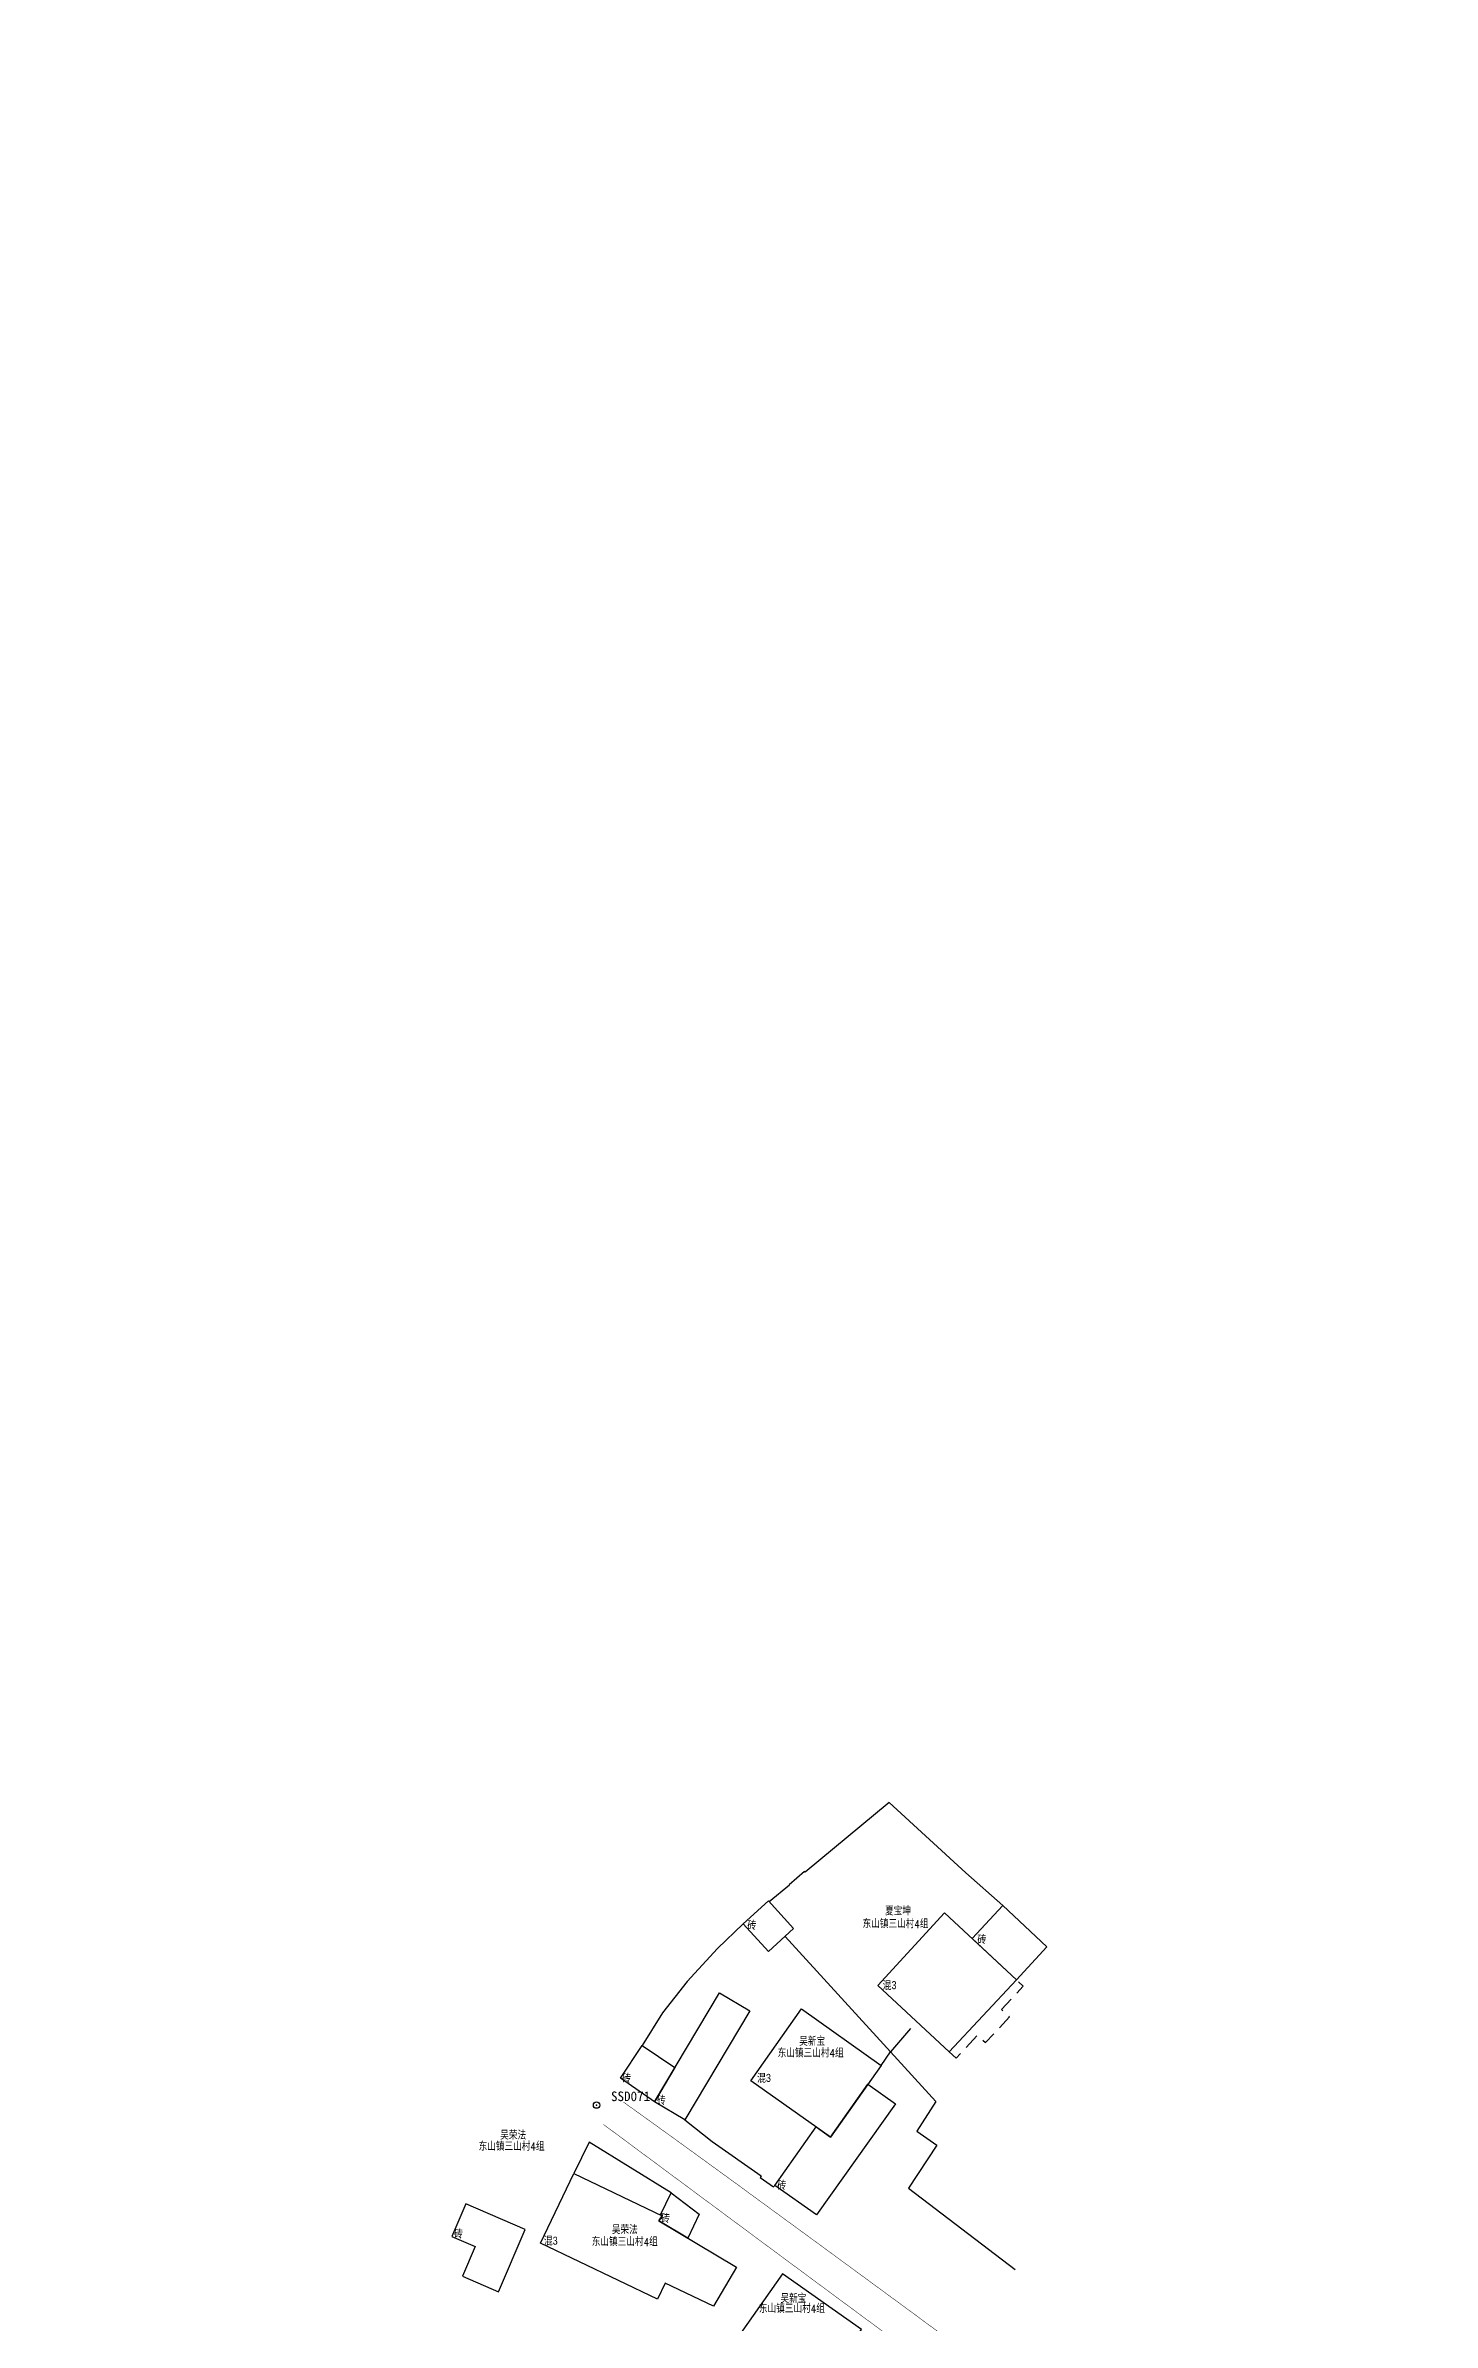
# Model space of a CAD drawing. Header units: millimetres. Extents: x 21943 to 23516, y 12107 to 14027.
# Drawn here: x 22116.6 to 22290, y 12532.5 to 12817 of the extents above; entities that cross this region are included whole.
import ezdxf
from ezdxf.enums import TextEntityAlignment as Align

# ---------------------------------------------------------------- set-up
doc = ezdxf.new("R2010")
doc.units = ezdxf.units.MM
doc.linetypes.add('X5', pattern=[3, 2, -1])
doc.linetypes.add('X6', pattern=[4, 2, -2])
for name, color, linetype in [('$TD_AUDIT_GENERATED_(2B2)', 221, 'Continuous'), ('$TD_AUDIT_GENERATED_(2B3)', 4, 'X6'), ('$TD_AUDIT_GENERATED_(2B4)', 7, 'wq'), ('$TD_AUDIT_GENERATED_(2B5)', 2, 'Continuous'), ('$TD_AUDIT_GENERATED_(2B7)', 7, 'Continuous'), ('$TD_AUDIT_GENERATED_(2BB)', 4, 'Continuous'), ('$TD_AUDIT_GENERATED_(2C2)', 7, 'Continuous'), ('KZD', 1, 'Continuous')]:
    doc.layers.add(name, color=color, linetype=linetype)
doc.styles.add('$TD_AUDIT_GENERATED_(2CC)', font='simhei.ttf')
doc.styles.add('HZ', font='rs.shx', dxfattribs={"width": 0.8, "bigfont": 'hztxt.shx'})
doc.styles.get("Standard").update_dxf_attribs({"font": 'arial.ttf'})
doc.linetypes.add('443', pattern='A,9.4,[169,AAA.SHX,S=1,R=0,X=0,Y=0.15],0.6', length=10)
doc.linetypes.add('wq', pattern='A,5.4,[169,AAA.SHX,S=1,R=0,X=0,Y=-1.15],0.6', length=6)

# ---------------------------------------------------------------- blocks, each defined once
blk = doc.blocks.new('gc117')
blk.add_circle((0, 0), 0.8)
blk.add_point((0, 0))

msp = doc.modelspace()

# ---------------------------------------------------------------- linework, layer by layer
at = {"layer": '$TD_AUDIT_GENERATED_(2B2)', "flags": 128}
for points in [[(22203.84, 12582.28), (22206.99, 12578.82), (22210.13, 12581.68), (22206.98, 12585.14)], [(22229, 12583.64), (22237.96, 12575.28), (22229.58, 12566.3), (22220.66, 12574.56)], [(22232.42, 12580.44), (22236.27, 12584.56), (22241.76, 12579.4), (22237.96, 12575.28)], [(22200.86, 12573.65), (22204.65, 12571.39), (22196.55, 12557.79), (22192.76, 12560.05)], [(22211.12, 12571.64), (22221.07, 12564.6), (22214.73, 12555.64), (22204.79, 12562.68)], [(22191.19, 12567.07), (22195.3, 12564.31), (22192.76, 12560.05), (22188.48, 12563.01)], [(22212.95, 12556.91), (22214.73, 12555.64), (22219.4, 12562.25), (22222.85, 12559.8), (22213, 12545.94), (22207.76, 12549.6)], [(22182.64, 12551.09), (22193.68, 12545.81), (22193.3, 12545.16), (22202.99, 12539.4), (22200.1, 12534.49), (22194.08, 12537.37), (22193.13, 12535.38), (22178.48, 12542.39)], [(22167.42, 12543.22), (22170.33, 12541.97), (22168.74, 12538.25), (22173.26, 12536.31), (22176.59, 12544.1), (22169.15, 12547.28)], [(22194.83, 12548.67), (22198.34, 12545.99), (22196.9, 12543.02), (22193.3, 12545.16), (22193.68, 12545.81), (22193.5, 12545.9)], [(22203.48, 12531.11), (22213.36, 12524.16), (22218.59, 12531.58), (22208.72, 12538.54)]]:
    msp.add_lwpolyline(points, close=True, dxfattribs=at)
at = {"layer": '$TD_AUDIT_GENERATED_(2B3)', "color": 4, "linetype": 'X5', "flags": 128}
msp.add_lwpolyline([(22229.58, 12566.3), (22230.44, 12565.49), (22233.12, 12568.37), (22234.11, 12567.44), (22237.11, 12570.65), (22236.12, 12571.58), (22238.82, 12574.48), (22237.96, 12575.28)], dxfattribs=at)
at = {"layer": '$TD_AUDIT_GENERATED_(2B4)', "linetype": 'wq', "flags": 128}
for points in [[(22236.27, 12584.56), (22231.64, 12588.64), (22222.05, 12597.43), (22211.55, 12588.72), (22211.49, 12588.8), (22209.56, 12587.17), (22209.61, 12587.11), (22207.09, 12585.02)], [(22203.84, 12582.28), (22200.62, 12579.18), (22196.82, 12575.07), (22193.75, 12571.14), (22191.19, 12567.07)], [(22221.07, 12564.6), (22222.25, 12566.27), (22209.05, 12580.7)], [(22224.74, 12569.2), (22222.25, 12566.27), (22227.88, 12560.1), (22225.53, 12556.39), (22228.03, 12554.64), (22224.49, 12549.24), (22237.82, 12539.08)], [(22196.55, 12557.79), (22199.93, 12555.07), (22206.05, 12550.79), (22205.94, 12550.59), (22207.61, 12549.4), (22207.76, 12549.6)], [(22194.83, 12548.67), (22184.57, 12555), (22182.64, 12551.09)]]:
    msp.add_lwpolyline(points, dxfattribs=at)
at = {"layer": '$TD_AUDIT_GENERATED_(2BB)', "linetype": 'Continuous', "const_width": 0.06}
for points in [[(22247.66, 12516.96, -0.000018), (22241.2, 12521.73, 0.000044), (22234.73, 12526.49, 0.00002), (22226.11, 12532.84, 0.000342), (22225.6, 12533.22, 0.000052), (22225.59, 12533.22, 0.000001), (22225.37, 12533.39, 0.00025), (22212.52, 12542.82, 0.000391), (22204.28, 12548.84, 0.000353), (22204.27, 12548.86, 0.000001), (22199.73, 12552.16, 0.001052), (22195.24, 12555.42, 0.000741), (22188.86, 12560.01)], [(22279.96, 12493.53, -0.000002), (22274.71, 12497.25, -0.000364)], [(22186.36, 12557.22, 0.0002), (22207.7, 12541.39, 0.000349), (22219.93, 12532.34, 0), (22244.97, 12513.83, 0.000064), (22245.07, 12513.76, 0.000585), (22258.6, 12503.78, -0.001274), (22264.81, 12499.2, -0.00041), (22265.38, 12498.77, -0.001658), (22265.52, 12498.67, -0.001557), (22265.61, 12498.6, -0.000363), (22266.01, 12498.29, -0.002291), (22268.42, 12496.42, 0.001547), (22271.99, 12493.64, 0.000366), (22272.04, 12493.61, 0.000003), (22276.44, 12490.22, 0.001371), (22279.05, 12488.21, 0.000836), (22283.36, 12484.95)]]:
    msp.add_lwpolyline(points, format="xyb", dxfattribs=at)

# ---------------------------------------------------------------- block references
at = {"layer": 'KZD', "linetype": 'Continuous', "xscale": 0.5, "yscale": 0.5}
msp.add_blockref('gc117', (22185.5, 12559.63), dxfattribs=at)

# ---------------------------------------------------------------- texts
at = {"layer": '$TD_AUDIT_GENERATED_(2B5)', "linetype": '443', "width": 0.8}
for s, p in [('\\M+5D7A9', (22204.91, 12582.15)), ('\\M+5D7A9', (22233.65, 12580.37)), ('\\M+5BBEC3', (22222.11, 12574.64)), ('\\M+5D7A9', (22189.25, 12563.04)), ('\\M+5BBEC3', (22206.42, 12563.05)), ('\\M+5D7A9', (22193.59, 12560.28)), ('\\M+5D7A9', (22208.65, 12549.66)), ('\\M+5D7A9', (22168.24, 12543.6)), ('\\M+5D7A9', (22194.11, 12545.52)), ('\\M+5BBEC3', (22179.77, 12542.71))]:
    msp.add_text(s, height=1, dxfattribs=at).set_placement(p, align=Align.MIDDLE)
at = {"layer": '$TD_AUDIT_GENERATED_(2B7)', "linetype": 'Continuous', "style": 'HZ', "width": 0.8}
for s, p in [('\\M+5CFC4\\M+5B1A6\\M+5C0A4', (22223.17, 12583.98)), ('\\M+5CEE2\\M+5D0C2\\M+5B1A6', (22212.44, 12567.69)), ('\\M+5CEE2\\M+5C8D9\\M+5B7A8', (22175.08, 12555.96)), ('\\M+5CEE2\\M+5C8D9\\M+5B7A8', (22189.03, 12544.15)), ('\\M+5CEE2\\M+5D0C2\\M+5B1A6', (22210.1, 12535.56))]:
    msp.add_text(s, height=1, dxfattribs=at).set_placement(p, align=Align.MIDDLE)
at = {"layer": '$TD_AUDIT_GENERATED_(2C2)', "linetype": 'Continuous', "style": 'HZ', "width": 0.8}
for p in [(22222.86, 12582.25), (22212.25, 12566.1), (22174.88, 12554.44), (22189.02, 12542.52), (22209.91, 12534.17)]:
    msp.add_text('\\M+5B6AB\\M+5C9BD\\M+5D5F2\\M+5C8FD\\M+5C9BD\\M+5B4E54\\M+5D7E9', height=1, dxfattribs=at).set_placement(p, align=Align.MIDDLE_CENTER)
at = {"layer": 'KZD', "linetype": 'Continuous', "style": '$TD_AUDIT_GENERATED_(2CC)'}
msp.add_text('SSD071', height=1.2, dxfattribs=at).set_placement((22189.75, 12560.73), align=Align.MIDDLE)

doc.saveas('drawing.dxf')
